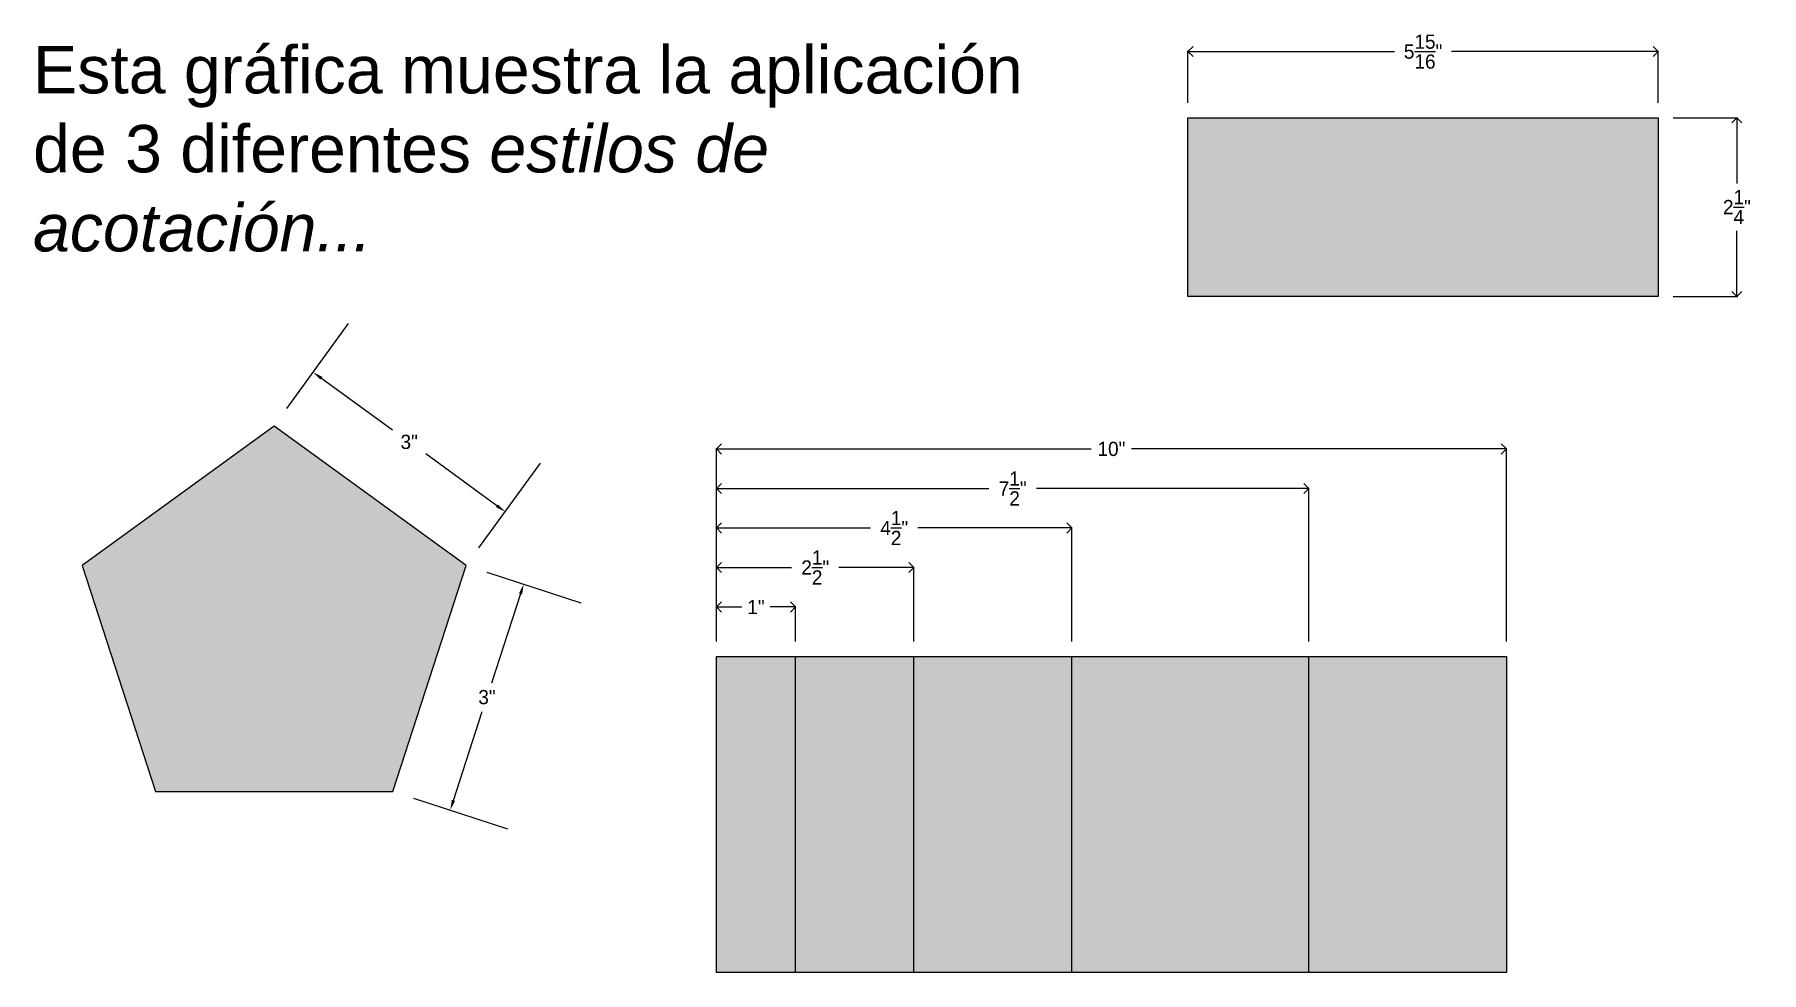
# Model space of a CAD drawing. Header units: inches. Extents: x -3.4 to 18.5, y -0.6 to 11.3.
import ezdxf

# ---------------------------------------------------------------- set-up
doc = ezdxf.new("R2010")
doc.units = ezdxf.units.IN
doc.header["$MEASUREMENT"] = 0
doc.styles.add('arial', font='ARIAL.TTF')
doc.dimstyles.new('propio', dxfattribs={"dimtxt": 0.18, "dimasz": 0.1285, "dimexe": 0.761, "dimexo": 0.276, "dimgap": 0.09, "dimtad": 0, "dimtih": 1, "dimtoh": 1, "dimdec": 4, "dimzin": 0, "dimdsep": 46, "dimlunit": 4, "dimtxsty": 'Standard', "dimcen": -1, "dimclrd": 2, "dimclre": 4, "dimclrt": 6, "dimadec": 0, "dimazin": 0, "dimtfac": 1, "dimtdec": 4, "dimtofl": 0, "dimtmove": 0, "dimatfit": 3, "dimfxl": 0, "dimtolj": 1, "dimtzin": 0, "dimarcsym": 0})
doc.dimstyles.new('propio2', dxfattribs={"dimtxt": 0.18, "dimasz": 0.1285, "dimexe": 0.01, "dimexo": 0.19, "dimgap": 0.09, "dimtad": 0, "dimtih": 1, "dimtoh": 1, "dimdec": 4, "dimzin": 0, "dimdsep": 46, "dimlunit": 4, "dimtxsty": 'Standard', "dimblk": 'OPEN90', "dimcen": 0.05, "dimclrd": 2, "dimclre": 1, "dimclrt": 4, "dimadec": 0, "dimazin": 0, "dimtfac": 1, "dimtdec": 4, "dimtofl": 0, "dimtmove": 0, "dimatfit": 3, "dimfxl": 0, "dimtolj": 1, "dimtzin": 0, "dimarcsym": 0})
doc.dimstyles.new('propio3', dxfattribs={"dimtxt": 0.18, "dimasz": 0.1285, "dimexe": 0.01, "dimexo": 0.19, "dimgap": 0.09, "dimtad": 0, "dimtih": 1, "dimtoh": 1, "dimdec": 4, "dimzin": 0, "dimdsep": 46, "dimlunit": 4, "dimtxsty": 'Standard', "dimblk": 'OPEN90', "dimcen": 0.05, "dimclrd": 2, "dimclre": 140, "dimclrt": 4, "dimadec": 0, "dimazin": 0, "dimtfac": 1, "dimtdec": 4, "dimtofl": 0, "dimtmove": 0, "dimatfit": 3, "dimfxl": 0, "dimtolj": 1, "dimtzin": 0, "dimarcsym": 0})

# ---------------------------------------------------------------- blocks, each defined once
blk = doc.blocks.new('*D8')
at = {"color": 4, "lineweight": -2}
for p, q in [((-0.198, 6.578), (0.583, 7.653)), ((2.233, 4.812), (3.014, 5.887))]:
    blk.add_line(p, q, dxfattribs=at)
at = {"color": 2, "lineweight": -2}
for p, q in [((0.239, 6.962), (1.141, 6.307)), ((2.462, 5.347), (1.561, 6.002))]:
    blk.add_line(p, q, dxfattribs=at)
at = {"color": 2}
for points in [[(0.252, 6.979), (0.227, 6.944), (0.135, 7.037)], [(2.475, 5.364), (2.45, 5.329), (2.566, 5.271)]]:
    blk.add_solid(points, dxfattribs=at)
at = {"layer": 'Defpoints', "color": 0}
for p in [(-0.36, 6.355), (2.566, 5.271), (2.071, 4.589)]:
    blk.add_point(p, dxfattribs=at)
at = {"color": 6, "insert": (1.351, 6.154), "char_height": 0.18, "attachment_point": 5}
blk.add_mtext('\\A1;3"', dxfattribs=at)
blk = doc.blocks.new('*D9')
at = {"color": 4, "lineweight": -2}
for p, q in [((2.333, 4.504), (3.524, 4.117)), ((1.405, 1.646), (2.595, 1.259))]:
    blk.add_line(p, q, dxfattribs=at)
at = {"color": 2, "lineweight": -2}
for p, q in [((2.76, 4.23), (2.394, 3.103)), ((1.911, 1.616), (2.277, 2.743))]:
    blk.add_line(p, q, dxfattribs=at)
at = {"color": 2}
for points in [[(2.74, 4.236), (2.781, 4.223), (2.8, 4.352)], [(1.891, 1.623), (1.932, 1.61), (1.871, 1.494)]]:
    blk.add_solid(points, dxfattribs=at)
at = {"layer": 'Defpoints', "color": 0}
for p in [(2.071, 4.589), (1.142, 1.731), (1.871, 1.494)]:
    blk.add_point(p, dxfattribs=at)
at = {"color": 6, "insert": (2.336, 2.923), "char_height": 0.18, "attachment_point": 5}
blk.add_mtext('\\A1;3"', dxfattribs=at)
blk = doc.blocks.new('_Open90')
at = {"color": 0, "linetype": 'ByBlock', "lineweight": -2}
for p, q in [((0, 0), (-1, 0)), ((-0.5, 0.5), (0, 0)), ((0, 0), (-0.5, -0.5))]:
    blk.add_line(p, q, dxfattribs=at)
blk = doc.blocks.new('*D10')
at = {"color": 1, "lineweight": -2}
for p, q in [((11.211, 10.448), (11.211, 11.105)), ((17.165, 10.448), (17.165, 11.105))]:
    blk.add_line(p, q, dxfattribs=at)
at = {"color": 2, "lineweight": -2}
for p, q in [((11.34, 11.095), (13.828, 11.095)), ((17.037, 11.095), (14.548, 11.095))]:
    blk.add_line(p, q, dxfattribs=at)
at = {"layer": 'Defpoints', "color": 0}
for p in [(17.165, 11.095), (11.211, 10.258), (17.165, 10.258)]:
    blk.add_point(p, dxfattribs=at)
at = {"color": 2, "lineweight": -2, "xscale": 0.1284999999999999, "yscale": 0.1284999999999999, "zscale": 0.1284999999999999, "rotation": 180}
blk.add_blockref('_Open90', (11.211, 11.095), dxfattribs=at)
at = {"color": 2, "lineweight": -2, "xscale": 0.1284999999999999, "yscale": 0.1284999999999999, "zscale": 0.1284999999999999}
blk.add_blockref('_Open90', (17.165, 11.095), dxfattribs=at)
at = {"color": 4, "insert": (14.188, 11.095), "char_height": 0.18, "attachment_point": 5}
blk.add_mtext('\\A1;5{\\H1.000000x;\\S15/16;}"', dxfattribs=at)
blk = doc.blocks.new('*D11')
at = {"color": 1, "lineweight": -2}
for p, q in [((17.355, 10.258), (18.171, 10.258)), ((17.355, 7.996), (18.171, 7.996))]:
    blk.add_line(p, q, dxfattribs=at)
at = {"color": 2, "lineweight": -2}
for p, q in [((18.161, 10.129), (18.161, 9.427)), ((18.161, 8.124), (18.161, 8.827))]:
    blk.add_line(p, q, dxfattribs=at)
at = {"layer": 'Defpoints', "color": 0}
for p in [(17.165, 10.258), (17.165, 7.996), (18.161, 7.996)]:
    blk.add_point(p, dxfattribs=at)
at = {"color": 2, "lineweight": -2, "xscale": 0.1284999999999999, "yscale": 0.1284999999999999, "zscale": 0.1284999999999999}
for p, rotation in [((18.161, 10.258), 90), ((18.161, 7.996), 270)]:
    blk.add_blockref('_Open90', p, dxfattribs=dict(at, rotation=rotation))
at = {"color": 4, "insert": (18.161, 9.127), "char_height": 0.18, "attachment_point": 5}
blk.add_mtext('\\A1;2{\\H1.000000x;\\S1/4;}"', dxfattribs=at)
blk = doc.blocks.new('*D22')
at = {"color": 140, "lineweight": -2}
for p, q in [((5.242, 3.629), (5.242, 4.075)), ((6.242, 3.629), (6.242, 4.075))]:
    blk.add_line(p, q, dxfattribs=at)
at = {"color": 2, "lineweight": -2}
for p, q in [((5.371, 4.065), (5.562, 4.065)), ((6.114, 4.065), (5.922, 4.065))]:
    blk.add_line(p, q, dxfattribs=at)
at = {"layer": 'Defpoints', "color": 0}
for p in [(6.242, 4.065), (5.242, 3.439), (6.242, 3.439)]:
    blk.add_point(p, dxfattribs=at)
at = {"color": 2, "lineweight": -2, "xscale": 0.1284999999999999, "yscale": 0.1284999999999999, "zscale": 0.1284999999999999, "rotation": 180}
blk.add_blockref('_Open90', (5.242, 4.065), dxfattribs=at)
at = {"color": 2, "lineweight": -2, "xscale": 0.1284999999999999, "yscale": 0.1284999999999999, "zscale": 0.1284999999999999}
blk.add_blockref('_Open90', (6.242, 4.065), dxfattribs=at)
at = {"color": 4, "insert": (5.742, 4.065), "char_height": 0.18, "attachment_point": 5}
blk.add_mtext('\\A1;1"', dxfattribs=at)
blk = doc.blocks.new('*D23')
at = {"color": 140, "lineweight": -2}
for p, q in [((5.242, 3.629), (5.242, 4.575)), ((7.742, 3.629), (7.742, 4.575))]:
    blk.add_line(p, q, dxfattribs=at)
at = {"color": 2, "lineweight": -2}
for p, q in [((5.371, 4.565), (6.192, 4.565)), ((7.614, 4.565), (6.792, 4.565))]:
    blk.add_line(p, q, dxfattribs=at)
at = {"layer": 'Defpoints', "color": 0}
for p in [(7.742, 4.565), (5.242, 3.439), (7.742, 3.439)]:
    blk.add_point(p, dxfattribs=at)
at = {"color": 2, "lineweight": -2, "xscale": 0.1284999999999999, "yscale": 0.1284999999999999, "zscale": 0.1284999999999999, "rotation": 180}
blk.add_blockref('_Open90', (5.242, 4.565), dxfattribs=at)
at = {"color": 2, "lineweight": -2, "xscale": 0.1284999999999999, "yscale": 0.1284999999999999, "zscale": 0.1284999999999999}
blk.add_blockref('_Open90', (7.742, 4.565), dxfattribs=at)
at = {"color": 4, "insert": (6.492, 4.565), "char_height": 0.18, "attachment_point": 5}
blk.add_mtext('\\A1;2{\\H1.000000x;\\S1/2;}"', dxfattribs=at)
blk = doc.blocks.new('*D24')
at = {"color": 140, "lineweight": -2}
for p, q in [((5.242, 3.629), (5.242, 5.075)), ((9.742, 3.629), (9.742, 5.075))]:
    blk.add_line(p, q, dxfattribs=at)
at = {"color": 2, "lineweight": -2}
for p, q in [((5.371, 5.065), (7.192, 5.065)), ((9.614, 5.065), (7.792, 5.065))]:
    blk.add_line(p, q, dxfattribs=at)
at = {"layer": 'Defpoints', "color": 0}
for p in [(9.742, 5.065), (5.242, 3.439), (9.742, 3.439)]:
    blk.add_point(p, dxfattribs=at)
at = {"color": 2, "lineweight": -2, "xscale": 0.1284999999999999, "yscale": 0.1284999999999999, "zscale": 0.1284999999999999, "rotation": 180}
blk.add_blockref('_Open90', (5.242, 5.065), dxfattribs=at)
at = {"color": 2, "lineweight": -2, "xscale": 0.1284999999999999, "yscale": 0.1284999999999999, "zscale": 0.1284999999999999}
blk.add_blockref('_Open90', (9.742, 5.065), dxfattribs=at)
at = {"color": 4, "insert": (7.492, 5.065), "char_height": 0.18, "attachment_point": 5}
blk.add_mtext('\\A1;4{\\H1.000000x;\\S1/2;}"', dxfattribs=at)
blk = doc.blocks.new('*D25')
at = {"color": 140, "lineweight": -2}
for p, q in [((5.242, 3.629), (5.242, 5.575)), ((12.742, 3.629), (12.742, 5.575))]:
    blk.add_line(p, q, dxfattribs=at)
at = {"color": 2, "lineweight": -2}
for p, q in [((5.371, 5.565), (8.692, 5.565)), ((12.614, 5.565), (9.292, 5.565))]:
    blk.add_line(p, q, dxfattribs=at)
at = {"layer": 'Defpoints', "color": 0}
for p in [(12.742, 5.565), (5.242, 3.439), (12.742, 3.439)]:
    blk.add_point(p, dxfattribs=at)
at = {"color": 2, "lineweight": -2, "xscale": 0.1284999999999999, "yscale": 0.1284999999999999, "zscale": 0.1284999999999999, "rotation": 180}
blk.add_blockref('_Open90', (5.242, 5.565), dxfattribs=at)
at = {"color": 2, "lineweight": -2, "xscale": 0.1284999999999999, "yscale": 0.1284999999999999, "zscale": 0.1284999999999999}
blk.add_blockref('_Open90', (12.742, 5.565), dxfattribs=at)
at = {"color": 4, "insert": (8.992, 5.565), "char_height": 0.18, "attachment_point": 5}
blk.add_mtext('\\A1;7{\\H1.000000x;\\S1/2;}"', dxfattribs=at)
blk = doc.blocks.new('*D26')
at = {"color": 140, "lineweight": -2}
for p, q in [((5.242, 3.629), (5.242, 6.075)), ((15.242, 3.629), (15.242, 6.075))]:
    blk.add_line(p, q, dxfattribs=at)
at = {"color": 2, "lineweight": -2}
for p, q in [((5.371, 6.065), (9.987, 6.065)), ((15.114, 6.065), (10.497, 6.065))]:
    blk.add_line(p, q, dxfattribs=at)
at = {"layer": 'Defpoints', "color": 0}
for p in [(15.242, 6.065), (5.242, 3.439), (15.242, 3.439)]:
    blk.add_point(p, dxfattribs=at)
at = {"color": 2, "lineweight": -2, "xscale": 0.1284999999999999, "yscale": 0.1284999999999999, "zscale": 0.1284999999999999, "rotation": 180}
blk.add_blockref('_Open90', (5.242, 6.065), dxfattribs=at)
at = {"color": 2, "lineweight": -2, "xscale": 0.1284999999999999, "yscale": 0.1284999999999999, "zscale": 0.1284999999999999}
blk.add_blockref('_Open90', (15.242, 6.065), dxfattribs=at)
at = {"color": 4, "insert": (10.242, 6.065), "char_height": 0.18, "attachment_point": 5}
blk.add_mtext('\\A1;10"', dxfattribs=at)

msp = doc.modelspace()

# ---------------------------------------------------------------- hatches: boundary and pattern name
for color, points in [(20, [(11.21113, 10.25777), (11.21113, 7.99588), (17.16525, 7.99588), (17.16525, 10.25777)]), (40, [(2.07058, 4.58884), (-0.36025, 6.35494), (-2.79109, 4.58884), (-1.86259, 1.73122), (1.14208, 1.73122)]), (1, [(6.2421, 3.43933), (5.2421, 3.43933), (5.2421, -0.56067), (6.2421, -0.56067)]), (102, [(7.7421, 3.43933), (6.2421, 3.43933), (6.2421, -0.56067), (7.7421, -0.56067)]), (140, [(9.7421, 3.43933), (7.7421, 3.43933), (7.7421, -0.56067), (9.7421, -0.56067)]), (220, [(12.7421, 3.43933), (11.2421, 3.43933), (9.7421, 3.43933), (9.7421, -0.56067), (12.7421, -0.56067)]), (40, [(15.2421, 3.43933), (12.7421, 3.43933), (12.7421, -0.56067), (15.2421, -0.56067)])]:
    msp.add_hatch(color=color).paths.add_polyline_path(points)

# ---------------------------------------------------------------- linework, layer by layer
for p, q in [((5.2421, 3.43933), (11.2421, 3.43933)), ((5.2421, -0.56067), (5.2421, 3.43933)), ((6.2421, -0.56067), (6.2421, 3.43933)), ((7.7421, -0.56067), (7.7421, 3.43933)), ((9.7421, -0.56067), (9.7421, 3.43933)), ((11.2421, 3.43933), (15.2421, 3.43933)), ((12.7421, -0.56067), (12.7421, 3.43933)), ((15.2421, 3.43933), (15.2421, -0.56067)), ((15.2421, -0.56067), (5.2421, -0.56067))]:
    msp.add_line(p, q)
at = {"color": 0}
msp.add_lwpolyline([(11.21113, 10.25777), (17.16525, 10.25777), (17.16525, 7.99588), (11.21113, 7.99588)], close=True, dxfattribs=at)
msp.add_lwpolyline([(-0.36025, 6.35494), (-2.79109, 4.58884), (-1.86259, 1.73122), (1.14208, 1.73122), (2.07058, 4.58884)], close=True)

# ---------------------------------------------------------------- texts
at = {"color": 1, "insert": (-3.41113, 11.16626), "char_height": 0.6, "width": 13.0737, "attachment_point": 1, "style": 'arial'}
msp.add_mtext('{\\C140;Esta gráfica muestra la aplicación de 3 diferentes \\fArial|b0|i1|c0|p34;\\C2;estilos de acotación...}', dxfattribs=at)

# ---------------------------------------------------------------- dimensions: what is measured, and where the dimension line sits
at = {"color": 1}
for base, p1, p2, dimstyle, picture, middle in [((17.16525, 11.09467), (11.21113, 10.25777), (17.16525, 10.25777), 'propio2', '*D10', (14.18819, 11.09467)), ((15.2421, 6.06462), (5.2421, 3.43933), (15.2421, 3.43933), 'propio3', '*D26', (10.2421, 6.06462)), ((12.7421, 5.56462), (5.2421, 3.43933), (12.7421, 3.43933), 'propio3', '*D25', (8.9921, 5.56462)), ((9.7421, 5.06462), (5.2421, 3.43933), (9.7421, 3.43933), 'propio3', '*D24', (7.4921, 5.06462)), ((7.7421, 4.56462), (5.2421, 3.43933), (7.7421, 3.43933), 'propio3', '*D23', (6.4921, 4.56462)), ((6.2421, 4.06462), (5.2421, 3.43933), (6.2421, 3.43933), 'propio3', '*D22', (5.7421, 4.06462))]:
    dim = msp.add_linear_dim(base=base, p1=p1, p2=p2, dimstyle=dimstyle, dxfattribs=at)
    dim.commit()
    dim.dimension.update_dxf_attribs({"geometry": picture, "text_midpoint": middle})
dim = msp.add_linear_dim(base=(18.16138, 7.99588), p1=(17.16525, 10.25777), p2=(17.16525, 7.99588), angle=90, dimstyle='propio2', dxfattribs=at)
dim.commit()
dim.dimension.update_dxf_attribs({"geometry": '*D11', "text_midpoint": (18.16138, 9.12683)})
for p1, p2, distance, picture, middle in [((-0.36025, 6.35494), (2.07058, 4.58884), 0.84324, '*D8', (1.35081, 6.15408)), ((2.07058, 4.58884), (1.14208, 1.73122), 0.76694, '*D9', (2.33573, 2.92303))]:
    dim = msp.add_aligned_dim(p1=p1, p2=p2, distance=distance, dimstyle='propio', dxfattribs=at)
    dim.commit()
    dim.dimension.update_dxf_attribs({"geometry": picture, "text_midpoint": middle})

doc.saveas('drawing.dxf')
